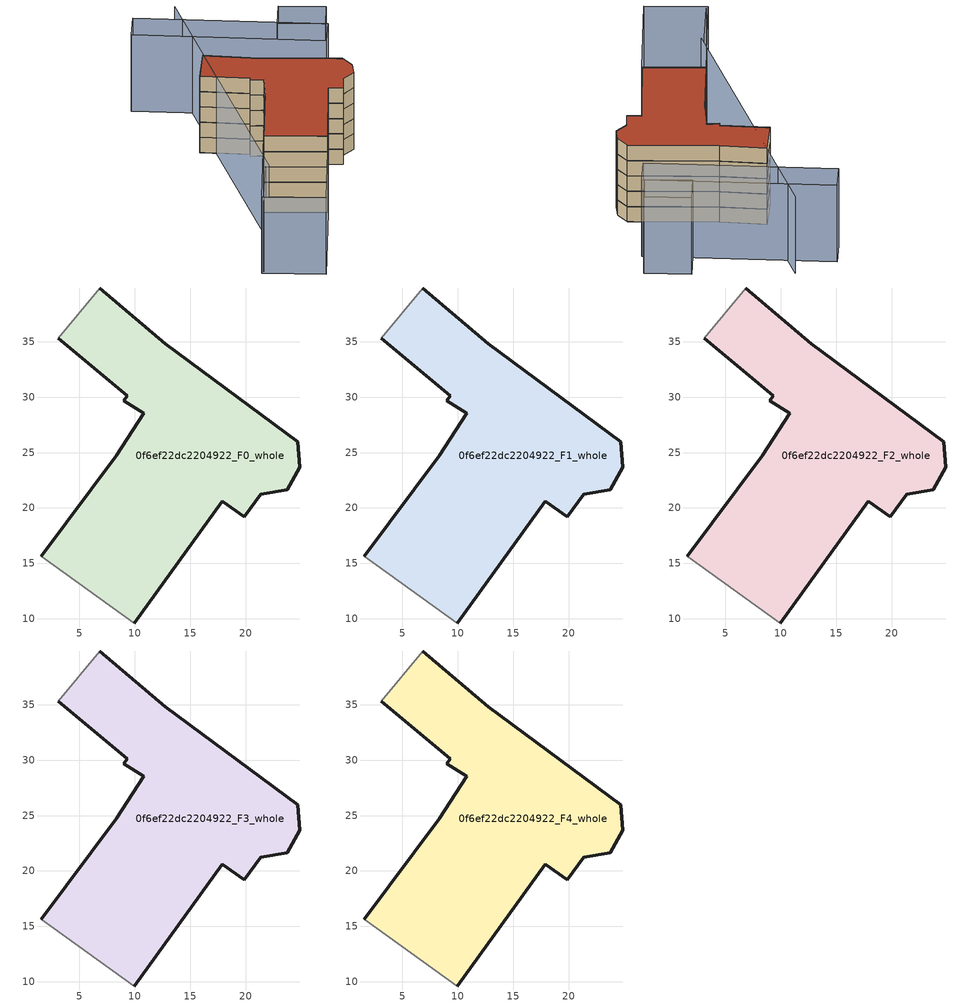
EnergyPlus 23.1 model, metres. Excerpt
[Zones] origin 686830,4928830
0f6ef22dc2204922_F0_whole
 floor ground (EU_floor_Construction): 19.86,19.18 21.34,21.25 23.74,21.66 24.85,23.66 24.69,25.99 12.73,34.79 6.84,39.83 3.07,35.33 9.31,30.11 9.02,29.67 10.82,28.55 8.34,24.68 1.58,15.67 9.93,9.62 17.88,20.59 z0
 wall outside (EU_wall_Construction): 6.84,39.83 12.73,34.79 24.69,25.99 24.85,23.66 23.74,21.66 21.34,21.25 19.86,19.18 17.88,20.59 9.93,9.62 / 1.58,15.67 8.34,24.68 10.82,28.55 9.02,29.67 9.31,30.11 3.07,35.33 z0:3
 wall adiabatic (EU_wall_Construction): 3.07,35.33 6.84,39.83 / 9.93,9.62 1.58,15.67 z0:3
0f6ef22dc2204922_F1_whole
 floor to 0f6ef22dc2204922_F0_whole (EU_floor_Construction): 19.86,19.18 21.34,21.25 23.74,21.66 24.85,23.66 24.69,25.99 12.73,34.79 6.84,39.83 3.07,35.33 9.31,30.11 9.02,29.67 10.82,28.55 8.34,24.68 1.58,15.67 9.93,9.62 17.88,20.59 z3
 wall outside (EU_wall_Construction): 6.84,39.83 12.73,34.79 24.69,25.99 24.85,23.66 23.74,21.66 21.34,21.25 19.86,19.18 17.88,20.59 9.93,9.62 / 1.58,15.67 8.34,24.68 10.82,28.55 9.02,29.67 9.31,30.11 3.07,35.33 z3:6
 wall adiabatic (EU_wall_Construction): 3.07,35.33 6.84,39.83 / 9.93,9.62 1.58,15.67 z3:6
0f6ef22dc2204922_F2_whole
 floor to 0f6ef22dc2204922_F1_whole (EU_floor_Construction): 19.86,19.18 21.34,21.25 23.74,21.66 24.85,23.66 24.69,25.99 12.73,34.79 6.84,39.83 3.07,35.33 9.31,30.11 9.02,29.67 10.82,28.55 8.34,24.68 1.58,15.67 9.93,9.62 17.88,20.59 z6
 wall outside (EU_wall_Construction): 6.84,39.83 12.73,34.79 24.69,25.99 24.85,23.66 23.74,21.66 21.34,21.25 19.86,19.18 17.88,20.59 9.93,9.62 / 1.58,15.67 8.34,24.68 10.82,28.55 9.02,29.67 9.31,30.11 3.07,35.33 z6:9
 wall adiabatic (EU_wall_Construction): 3.07,35.33 6.84,39.83 / 9.93,9.62 1.58,15.67 z6:9
0f6ef22dc2204922_F3_whole
 floor to 0f6ef22dc2204922_F2_whole (EU_floor_Construction): 19.86,19.18 21.34,21.25 23.74,21.66 24.85,23.66 24.69,25.99 12.73,34.79 6.84,39.83 3.07,35.33 9.31,30.11 9.02,29.67 10.82,28.55 8.34,24.68 1.58,15.67 9.93,9.62 17.88,20.59 z9
 wall outside (EU_wall_Construction): 6.84,39.83 12.73,34.79 24.69,25.99 24.85,23.66 23.74,21.66 21.34,21.25 19.86,19.18 17.88,20.59 9.93,9.62 / 1.58,15.67 8.34,24.68 10.82,28.55 9.02,29.67 9.31,30.11 3.07,35.33 z9:12
 wall adiabatic (EU_wall_Construction): 3.07,35.33 6.84,39.83 / 9.93,9.62 1.58,15.67 z9:12
0f6ef22dc2204922_F4_whole
 floor to 0f6ef22dc2204922_F3_whole (EU_floor_Construction): 19.86,19.18 21.34,21.25 23.74,21.66 24.85,23.66 24.69,25.99 12.73,34.79 6.84,39.83 3.07,35.33 9.31,30.11 9.02,29.67 10.82,28.55 8.34,24.68 1.58,15.67 9.93,9.62 17.88,20.59 z12
 wall outside (EU_wall_Construction): 6.84,39.83 12.73,34.79 24.69,25.99 24.85,23.66 23.74,21.66 21.34,21.25 19.86,19.18 17.88,20.59 9.93,9.62 / 1.58,15.67 8.34,24.68 10.82,28.55 9.02,29.67 9.31,30.11 3.07,35.33 z12:15
 wall adiabatic (EU_wall_Construction): 3.07,35.33 6.84,39.83 / 9.93,9.62 1.58,15.67 z12:15
 roof outside (EU_roof_Construction): 12.73,34.79 24.69,25.99 24.85,23.66 23.74,21.66 21.34,21.25 19.86,19.18 17.88,20.59 9.93,9.62 1.58,15.67 8.34,24.68 10.82,28.55 9.02,29.67 9.31,30.11 3.07,35.33 6.84,39.83 z15
shading: -3.11,8.58 -8.1,2.24 / 11.11,53.47 -2.52,8.57 / -8.6,2.07 1.68,15.8 / 1.68,15.8 9.97,9.6 / 9.97,9.6 -0.31,-4.14 / -0.31,-4.14 -8.6,2.07 / 28.05,35.41 21.87,40.09 / 21.87,40.09 24.79,43.94 / 24.79,43.94 30.97,39.25 / 30.97,39.25 28.05,35.41 / 3.79,54.84 28.37,35.15 / 28.37,35.15 25.46,31.52 / 25.46,31.52 0.88,51.21 / 0.88,51.21 3.79,54.84 z0:15
[Building]
EU S2 Campaign: North Axis=0; Terrain=City; Solar Distribution=FullExterior
[Site:Location]
Bologna: Latitude=44.5; Longitude=11.25; Time Zone=1; Elevation=37
[SizingPeriod:WeatherFileDays]
AnnualSizingPeriod: Begin Month=1; Begin Day of Month=1; End Month=12; End Day of Month=31; Day of Week for Start Day=Monday; Use Weather File Daylight Saving Period=No; Use Weather File Rain and Snow Indicators=No
[MATERIAL]
EU_InternalMass_Material: Roughness=MediumRough; Thickness=0.1; Conductivity=1; Density=1800; Specific Heat=900; Thermal Absorptance=0.9; Solar Absorptance=0.7; Visible Absorptance=0.7
[MATERIAL:NOMASS] Roughness=MediumRough; Thermal Absorptance=0.9; Solar Absorptance=0.7; Visible Absorptance=0.7
Name | Thermal Resistance
EU_wall_NoMass | 0.905828
EU_roof_NoMass | 0.37593
EU_floor_NoMass | 0.67114
[CONSTRUCTION]
EU_wall_Construction: EU_wall_NoMass
EU_roof_Construction: EU_roof_NoMass
EU_floor_Construction: EU_floor_NoMass
EU_InternalMass_Construction: EU_InternalMass_Material
[ZONE] Type=1; Multiplier=1; Ceiling Height=autocalculate; Floor Area=autocalculate; Part of Total Floor Area=Yes
Name | Volume
0f6ef22dc2204922_F0_whole | 935.013
0f6ef22dc2204922_F1_whole; 0f6ef22dc2204922_F2_whole; 0f6ef22dc2204922_F3_whole; 0f6ef22dc2204922_F4_whole | 935.014
[INTERNALMASS] Construction=EU_InternalMass_Construction; Surface Area=311.671
Name | Zone or ZoneList
0f6ef22dc2204922_F0_whole_EU_InternalMass | 0f6ef22dc2204922_F0_whole
0f6ef22dc2204922_F1_whole_EU_InternalMass | 0f6ef22dc2204922_F1_whole
0f6ef22dc2204922_F2_whole_EU_InternalMass | 0f6ef22dc2204922_F2_whole
0f6ef22dc2204922_F3_whole_EU_InternalMass | 0f6ef22dc2204922_F3_whole
0f6ef22dc2204922_F4_whole_EU_InternalMass | 0f6ef22dc2204922_F4_whole
[OTHEREQUIPMENT] Fuel Type=Electricity; Design Level Calculation Method=Watts/Area; Power per Zone Floor Area=1; Fraction Latent=0; Fraction Radiant=0; Fraction Lost=0; Carbon Dioxide Generation Rate=0; EndUse Subcategory=EU_Step8_InternalGains
Name | Zone or ZoneList or Space or SpaceList | Schedule
EU_Step8_InternalGain_0f6ef22dc2204922_F0_whole_f000 | 0f6ef22dc2204922_F0_whole | EU_Step8_GainSchedule_0f6ef22dc2204922_F0_whole_f000
EU_Step8_InternalGain_0f6ef22dc2204922_F1_whole_f000 | 0f6ef22dc2204922_F1_whole | EU_Step8_GainSchedule_0f6ef22dc2204922_F1_whole_f000
EU_Step8_InternalGain_0f6ef22dc2204922_F2_whole_f000 | 0f6ef22dc2204922_F2_whole | EU_Step8_GainSchedule_0f6ef22dc2204922_F2_whole_f000
EU_Step8_InternalGain_0f6ef22dc2204922_F3_whole_f000 | 0f6ef22dc2204922_F3_whole | EU_Step8_GainSchedule_0f6ef22dc2204922_F3_whole_f000
EU_Step8_InternalGain_0f6ef22dc2204922_F4_whole_f000 | 0f6ef22dc2204922_F4_whole | EU_Step8_GainSchedule_0f6ef22dc2204922_F4_whole_f000
[ZONEVENTILATION:DESIGNFLOWRATE] Schedule=EU_AlwaysOn; Design Flow Rate Calculation Method=AirChanges/Hour; Air Changes per Hour=0.73129; Ventilation Type=Natural; Fan Pressure Rise=0; Fan Total Efficiency=1; Constant Term Coefficient=1; Temperature Term Coefficient=0; Velocity Term Coefficient=0; Velocity Squared Term Coefficient=0; Minimum Indoor Temperature=-100; Maximum Indoor Temperature=100; Delta Temperature=-100; Minimum Outdoor Temperature=-100; Maximum Outdoor Temperature=100; Maximum Wind Speed=40
Name | Zone or ZoneList or Space or SpaceList
EU_ConstantAir_0f6ef22dc2204922_F0_whole | 0f6ef22dc2204922_F0_whole
EU_ConstantAir_0f6ef22dc2204922_F1_whole | 0f6ef22dc2204922_F1_whole
EU_ConstantAir_0f6ef22dc2204922_F2_whole | 0f6ef22dc2204922_F2_whole
EU_ConstantAir_0f6ef22dc2204922_F3_whole | 0f6ef22dc2204922_F3_whole
EU_ConstantAir_0f6ef22dc2204922_F4_whole | 0f6ef22dc2204922_F4_whole
[HVACTEMPLATE:THERMOSTAT] Constant Heating Setpoint=20; Constant Cooling Setpoint=50
EU_HeatOnly_0f6ef22dc2204922_F0_whole; EU_HeatOnly_0f6ef22dc2204922_F1_whole; EU_HeatOnly_0f6ef22dc2204922_F2_whole; EU_HeatOnly_0f6ef22dc2204922_F3_whole; EU_HeatOnly_0f6ef22dc2204922_F4_whole
[HVACTEMPLATE:ZONE:IDEALLOADSAIRSYSTEM] System Availability Schedule=EU_AlwaysOn; Maximum Heating Supply Air Temperature=50; Minimum Cooling Supply Air Temperature=13; Maximum Heating Supply Air Humidity Ratio=0.0156; Minimum Cooling Supply Air Humidity Ratio=0.0077; Heating Limit=NoLimit; Cooling Limit=NoLimit; Heating Availability Schedule=EU_AlwaysOn; Cooling Availability Schedule=EU_CoolingOff; Dehumidification Control Type=ConstantSensibleHeatRatio; Cooling Sensible Heat Ratio=0.7; Dehumidification Setpoint=60; Humidification Control Type=None; Humidification Setpoint=30; Outdoor Air Method=None; Outdoor Air Flow Rate per Person=0.00944; Outdoor Air Flow Rate per Zone Floor Area=0; Outdoor Air Flow Rate per Zone=0; Demand Controlled Ventilation Type=None; Outdoor Air Economizer Type=NoEconomizer; Heat Recovery Type=None; Sensible Heat Recovery Effectiveness=0.7; Latent Heat Recovery Effectiveness=0.65
Name | Template Thermostat
0f6ef22dc2204922_F0_whole | EU_HeatOnly_0f6ef22dc2204922_F0_whole
0f6ef22dc2204922_F1_whole | EU_HeatOnly_0f6ef22dc2204922_F1_whole
0f6ef22dc2204922_F2_whole | EU_HeatOnly_0f6ef22dc2204922_F2_whole
0f6ef22dc2204922_F3_whole | EU_HeatOnly_0f6ef22dc2204922_F3_whole
0f6ef22dc2204922_F4_whole | EU_HeatOnly_0f6ef22dc2204922_F4_whole
[SIZING:ZONE] Zone Cooling Design Supply Air Temperature Input Method=SupplyAirTemperature; Zone Cooling Design Supply Air Temperature=13; Zone Heating Design Supply Air Temperature Input Method=SupplyAirTemperature; Zone Heating Design Supply Air Temperature=50; Zone Cooling Design Supply Air Humidity Ratio=0.008; Zone Heating Design Supply Air Humidity Ratio=0.008; Cooling Design Air Flow Method=DesignDay; Cooling Design Air Flow Rate=0; Cooling Minimum Air Flow per Zone Floor Area=0.000762; Cooling Minimum Air Flow=0; Cooling Minimum Air Flow Fraction=0.2; Heating Design Air Flow Method=DesignDay; Heating Design Air Flow Rate=0; Heating Maximum Air Flow per Zone Floor Area=0.002032; Heating Maximum Air Flow=0.141576; Heating Maximum Air Flow Fraction=0.3; Account for Dedicated Outdoor Air System=No; Dedicated Outdoor Air System Control Strategy=NeutralSupplyAir; Dedicated Outdoor Air Low Setpoint Temperature for Design=autosize; Dedicated Outdoor Air High Setpoint Temperature for Design=autosize; Zone Load Sizing Method=Sensible Load Only No Latent Load; Zone Latent Cooling Design Supply Air Humidity Ratio Input Method=HumidityRatioDifference; Zone Cooling Design Supply Air Humidity Ratio Difference=0.005; Zone Latent Heating Design Supply Air Humidity Ratio Input Method=HumidityRatioDifference; Zone Humidification Design Supply Air Humidity Ratio Difference=0.005
0f6ef22dc2204922_F0_whole; 0f6ef22dc2204922_F1_whole; 0f6ef22dc2204922_F2_whole; 0f6ef22dc2204922_F3_whole; 0f6ef22dc2204922_F4_whole
[SCHEDULE:CONSTANT]
Name | Hourly Value
EU_AlwaysOn | 1
EU_CoolingOff | 0
[SCHEDULE:FILE] Column Number=1; Rows to Skip at Top=0; Number of Hours of Data=8760; Column Separator=Comma; Interpolate to Timestep=No; Minutes per Item=60; Adjust Schedule for Daylight Savings=Yes
Name | File
EU_Step8_GainSchedule_0f6ef22dc2204922_F0_whole_f000 | ../../schedules/0f6ef22dc2204922/0f6ef22dc2204922_F0_whole_f000_gain.csv
EU_Step8_GainSchedule_0f6ef22dc2204922_F1_whole_f000 | ../../schedules/0f6ef22dc2204922/0f6ef22dc2204922_F1_whole_f000_gain.csv
EU_Step8_GainSchedule_0f6ef22dc2204922_F2_whole_f000 | ../../schedules/0f6ef22dc2204922/0f6ef22dc2204922_F2_whole_f000_gain.csv
EU_Step8_GainSchedule_0f6ef22dc2204922_F3_whole_f000 | ../../schedules/0f6ef22dc2204922/0f6ef22dc2204922_F3_whole_f000_gain.csv
EU_Step8_GainSchedule_0f6ef22dc2204922_F4_whole_f000 | ../../schedules/0f6ef22dc2204922/0f6ef22dc2204922_F4_whole_f000_gain.csv
